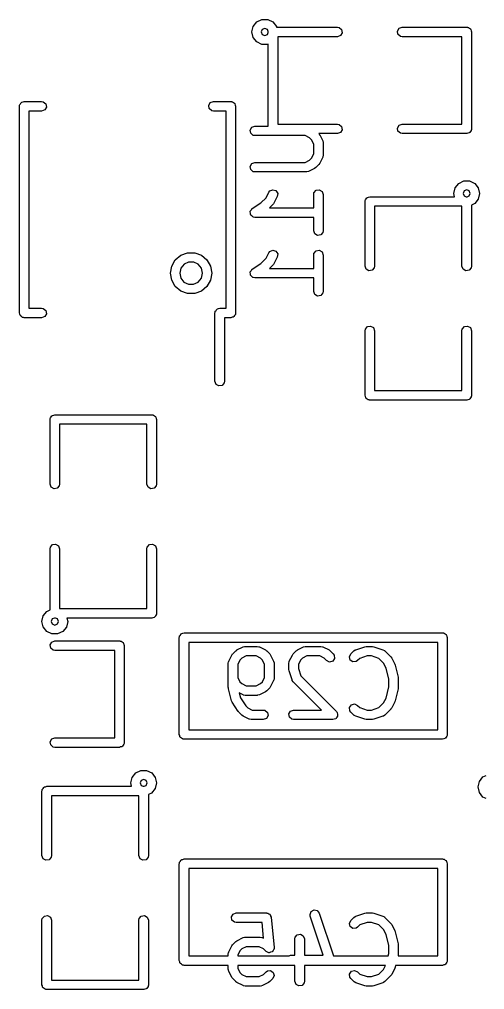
# Model space of a CAD drawing. Extents: x 0.07 to 3.42, y 0.45 to 1.55.
# Drawn here: x 2.783 to 3.071, y 0.457 to 1.058 of the extents above; entities that cross this region are included whole.
import ezdxf

# ---------------------------------------------------------------- set-up
doc = ezdxf.new("R2010")
doc.units = 0
doc.header["$MEASUREMENT"] = 0
doc.layers.add('BLACK', color=7, linetype='CONTINUOUS')

msp = doc.modelspace()

# ---------------------------------------------------------------- linework, layer by layer
at = {"layer": 'BLACK', "linetype": 'CONTINUOUS'}
for p, q in [((2.93005, 1.05622), (2.93324, 1.05776)), ((2.93324, 1.05776), (2.93678, 1.05775)), ((2.93678, 1.05775), (2.93996, 1.05622)), ((2.92705, 1.05001), (2.92784, 1.05346)), ((2.92784, 1.05346), (2.93005, 1.05622)), ((2.93343, 1.05157), (2.93278, 1.05)), ((2.935, 1.05222), (2.93343, 1.05157)), ((2.93657, 1.05157), (2.935, 1.05222)), ((2.9371, 1.05029), (2.93657, 1.05157)), ((2.93996, 1.05622), (2.94217, 1.05345)), ((2.94217, 1.05345), (2.94228, 1.05295)), ((2.94228, 1.05295), (2.98, 1.05295)), ((2.98, 1.05295), (2.98101, 1.05277)), ((2.98101, 1.05277), (2.98256, 1.05148)), ((2.98256, 1.05148), (2.98291, 1.04949)), ((3.01709, 1.05051), (3.0181, 1.05226)), ((3.0181, 1.05226), (3.02, 1.05295)), ((3.02, 1.05295), (3.06, 1.05295)), ((3.06, 1.05295), (3.06038, 1.05289)), ((3.06038, 1.05289), (3.06051, 1.05291)), ((3.06051, 1.05291), (3.06063, 1.05284)), ((3.06063, 1.05284), (3.06101, 1.05277)), ((3.06101, 1.05277), (3.0616, 1.05228)), ((3.0616, 1.05228), (3.06226, 1.0519)), ((3.06226, 1.0519), (3.06235, 1.05165)), ((3.06235, 1.05165), (3.06256, 1.05148)), ((3.06256, 1.05148), (3.06269, 1.05072)), ((2.92705, 1.05), (2.92705, 1.05001)), ((2.92783, 1.04656), (2.92705, 1.05)), ((2.93003, 1.04379), (2.92783, 1.04656)), ((2.93278, 1.05), (2.93343, 1.04843)), ((2.93343, 1.04843), (2.935, 1.04778)), ((2.935, 1.04778), (2.93657, 1.04843)), ((2.93657, 1.04843), (2.93705, 1.04959)), ((2.93705, 1.05), (2.9371, 1.05029)), ((2.93705, 1.04959), (2.93705, 1.05)), ((2.98, 1.04705), (2.94295, 1.04705)), ((2.94295, 1.04705), (2.94295, 0.992953)), ((2.9819, 1.04774), (2.98, 1.04705)), ((2.98291, 1.04949), (2.9819, 1.04774)), ((3.01744, 1.04852), (3.01709, 1.05051)), ((3.01899, 1.04723), (3.01744, 1.04852)), ((3.02, 1.04705), (3.01899, 1.04723)), ((3.05705, 1.04705), (3.02, 1.04705)), ((3.05705, 0.992953), (3.05705, 1.04705)), ((3.06269, 1.05072), (3.06295, 1.05)), ((3.06295, 1.05), (3.06295, 0.99)), ((2.93321, 1.04225), (2.93003, 1.04379)), ((2.93675, 1.04224), (2.93321, 1.04225)), ((2.93705, 1.04238), (2.93675, 1.04224)), ((2.93705, 0.991697), (2.93705, 1.04238)), ((2.78307, 1.00398), (2.78314, 1.00436)), ((2.78307, 0.876024), (2.78307, 1.00398)), ((2.78312, 1.00449), (2.78318, 1.0046)), ((2.78314, 1.00436), (2.78312, 1.00449)), ((2.78318, 1.0046), (2.78325, 1.00499)), ((2.78325, 1.00499), (2.78374, 1.00557)), ((2.78374, 1.00557), (2.78413, 1.00624)), ((2.78413, 1.00624), (2.78438, 1.00633)), ((2.78438, 1.00633), (2.78455, 1.00653)), ((2.78455, 1.00653), (2.7853, 1.00667)), ((2.7853, 1.00667), (2.78602, 1.00693)), ((2.78602, 1.00693), (2.79685, 1.00693)), ((2.79685, 1.00693), (2.79786, 1.00675)), ((2.79786, 1.00675), (2.79941, 1.00545)), ((2.79976, 1.00346), (2.79875, 1.00171)), ((2.79941, 1.00545), (2.79976, 1.00346)), ((2.90024, 1.00449), (2.90125, 1.00624)), ((2.90059, 1.0025), (2.90024, 1.00449)), ((2.90125, 1.00624), (2.90315, 1.00693)), ((2.90315, 1.00693), (2.91398, 1.00693)), ((2.91398, 1.00693), (2.91436, 1.00686)), ((2.91436, 1.00686), (2.91449, 1.00688)), ((2.91449, 1.00688), (2.9146, 1.00682)), ((2.9146, 1.00682), (2.91499, 1.00675)), ((2.91499, 1.00675), (2.91557, 1.00626)), ((2.91557, 1.00626), (2.91624, 1.00587)), ((2.91624, 1.00587), (2.91633, 1.00562)), ((2.91633, 1.00562), (2.91653, 1.00545)), ((2.91653, 1.00545), (2.91667, 1.0047)), ((2.91667, 1.0047), (2.91693, 1.00398)), ((2.91693, 1.00398), (2.91693, 0.876024)), ((2.79685, 1.00102), (2.78898, 1.00102)), ((2.78898, 1.00102), (2.78898, 0.878976)), ((2.79875, 1.00171), (2.79685, 1.00102)), ((2.90214, 1.0012), (2.90059, 1.0025)), ((2.90315, 1.00102), (2.90214, 1.0012)), ((2.91102, 1.00102), (2.90315, 1.00102)), ((2.91102, 0.878976), (2.91102, 1.00102)), ((2.92694, 0.991006), (2.92883, 0.991697)), ((2.92883, 0.991697), (2.93705, 0.991697)), ((2.94295, 0.992953), (2.98, 0.992953)), ((2.98, 0.992953), (2.98101, 0.992775)), ((2.98101, 0.992775), (2.98256, 0.991476)), ((2.98256, 0.991476), (2.98291, 0.989487)), ((3.01709, 0.990513), (3.0181, 0.992262)), ((3.0181, 0.992262), (3.02, 0.992953)), ((3.02, 0.992953), (3.05705, 0.992953)), ((2.92593, 0.989257), (2.92694, 0.991006)), ((2.92628, 0.987268), (2.92593, 0.989257)), ((2.92782, 0.985969), (2.92628, 0.987268)), ((2.92883, 0.985791), (2.92782, 0.985969)), ((2.96001, 0.985791), (2.92883, 0.985791)), ((2.96271, 0.984442), (2.96001, 0.985791)), ((2.98, 0.987047), (2.96844, 0.987047)), ((2.96844, 0.987047), (2.96892, 0.986359)), ((2.96892, 0.986359), (2.96897, 0.986315)), ((2.96897, 0.986315), (2.97084, 0.982565)), ((2.9819, 0.987738), (2.98, 0.987047)), ((2.98291, 0.989487), (2.9819, 0.987738)), ((3.01744, 0.988524), (3.01709, 0.990513)), ((3.01899, 0.987225), (3.01744, 0.988524)), ((3.02, 0.987047), (3.01899, 0.987225)), ((3.06, 0.987047), (3.02, 0.987047)), ((3.06072, 0.98731), (3.06, 0.987047)), ((3.06148, 0.987443), (3.06072, 0.98731)), ((3.06165, 0.987647), (3.06148, 0.987443)), ((3.0619, 0.987738), (3.06165, 0.987647)), ((3.06228, 0.988402), (3.0619, 0.987738)), ((3.06277, 0.98899), (3.06228, 0.988402)), ((3.06284, 0.989374), (3.06277, 0.98899)), ((3.06291, 0.989487), (3.06284, 0.989374)), ((3.06295, 0.99), (3.06289, 0.989616)), ((3.06289, 0.989616), (3.06291, 0.989487)), ((2.9639, 0.983245), (2.96271, 0.984442)), ((2.96525, 0.980548), (2.9639, 0.983245)), ((2.96525, 0.974443), (2.96525, 0.980548)), ((2.97084, 0.982565), (2.97114, 0.981582)), ((2.97114, 0.981582), (2.9711, 0.981411)), ((2.9711, 0.981411), (2.97116, 0.981245)), ((2.97116, 0.981245), (2.97116, 0.973746)), ((2.9639, 0.971745), (2.96525, 0.974443)), ((2.97116, 0.973746), (2.97098, 0.972736)), ((2.92593, 0.966759), (2.92694, 0.968509)), ((2.92694, 0.968509), (2.92883, 0.969199)), ((2.92883, 0.969199), (2.96001, 0.969199)), ((2.96001, 0.969199), (2.96271, 0.970548)), ((2.96271, 0.970548), (2.9639, 0.971745)), ((2.96842, 0.967908), (2.96654, 0.966034)), ((2.96844, 0.967967), (2.96842, 0.967908)), ((2.96897, 0.968676), (2.96844, 0.967967)), ((2.97084, 0.972425), (2.96897, 0.968676)), ((2.97087, 0.972601), (2.97084, 0.972425)), ((2.97098, 0.972736), (2.97087, 0.972601)), ((2.92628, 0.96477), (2.92593, 0.966759)), ((2.92782, 0.963472), (2.92628, 0.96477)), ((2.92883, 0.963294), (2.92782, 0.963472)), ((2.9607, 0.963294), (2.92883, 0.963294)), ((2.96087, 0.963354), (2.9607, 0.963294)), ((2.96104, 0.963313), (2.96087, 0.963354)), ((2.96203, 0.963606), (2.96104, 0.963313)), ((2.96577, 0.96548), (2.96203, 0.963606)), ((2.96582, 0.965527), (2.96577, 0.96548)), ((2.96654, 0.966034), (2.96582, 0.965527)), ((3.05284, 0.953461), (3.05505, 0.956224)), ((3.05505, 0.956224), (3.05824, 0.957755)), ((3.05824, 0.957755), (3.06178, 0.957752)), ((3.06178, 0.957752), (3.06496, 0.956215)), ((3.06496, 0.956215), (3.06717, 0.953449)), ((2.93578, 0.947373), (2.93744, 0.950694)), ((2.93744, 0.950694), (2.93805, 0.951518)), ((2.93805, 0.951518), (2.93991, 0.952321)), ((2.93991, 0.952321), (2.94184, 0.951745)), ((2.94184, 0.951745), (2.94295, 0.95006)), ((2.94295, 0.95006), (2.94272, 0.948053)), ((2.96525, 0.949374), (2.96543, 0.950384)), ((2.96525, 0.941078), (2.96525, 0.949374)), ((2.96543, 0.950384), (2.96673, 0.951931)), ((2.96673, 0.951931), (2.96872, 0.952282)), ((2.96872, 0.952282), (2.97047, 0.951272)), ((2.97047, 0.951272), (2.97116, 0.949374)), ((2.97116, 0.949374), (2.97116, 0.926877)), ((3.05205, 0.950014), (3.05284, 0.953461)), ((3.05205, 0.95), (3.05205, 0.950014)), ((3.05251, 0.947953), (3.05205, 0.95)), ((3.05843, 0.951567), (3.05778, 0.95)), ((3.05778, 0.95), (3.05843, 0.948433)), ((3.06, 0.952216), (3.05843, 0.951567)), ((3.06157, 0.951567), (3.06, 0.952216)), ((3.06222, 0.95), (3.06157, 0.951567)), ((3.06157, 0.948433), (3.06222, 0.95)), ((3.06795, 0.949972), (3.06715, 0.946526)), ((3.06717, 0.953449), (3.06795, 0.95)), ((3.06795, 0.95), (3.06795, 0.949972)), ((2.9272, 0.940582), (2.93258, 0.944169)), ((2.93258, 0.944169), (2.93578, 0.947373)), ((2.9403, 0.943536), (2.93784, 0.941078)), ((2.94032, 0.943595), (2.9403, 0.943536)), ((2.94085, 0.944304), (2.94032, 0.943595)), ((2.94272, 0.948053), (2.94085, 0.944304)), ((2.99705, 0.945), (2.99711, 0.945384)), ((2.99705, 0.905), (2.99705, 0.945)), ((2.99709, 0.945513), (2.99716, 0.945626)), ((2.99711, 0.945384), (2.99709, 0.945513)), ((2.99716, 0.945626), (2.99723, 0.94601)), ((2.99723, 0.94601), (2.99772, 0.946598)), ((2.99772, 0.946598), (2.9981, 0.947262)), ((2.9981, 0.947262), (2.99835, 0.947353)), ((2.99835, 0.947353), (2.99852, 0.947557)), ((2.99852, 0.947557), (2.99928, 0.94769)), ((2.99928, 0.94769), (3, 0.947953)), ((3, 0.947953), (3.05251, 0.947953)), ((3.05843, 0.948433), (3.05959, 0.947953)), ((3.05959, 0.947953), (3.06, 0.947953)), ((3.06, 0.947953), (3.06029, 0.947902)), ((3.06029, 0.947902), (3.06157, 0.948433)), ((3.06494, 0.943767), (3.06295, 0.942818)), ((3.06715, 0.946526), (3.06494, 0.943767)), ((2.92593, 0.938638), (2.92601, 0.938785)), ((2.92607, 0.937794), (2.92593, 0.938638)), ((2.926, 0.938954), (2.92651, 0.939645)), ((2.92601, 0.938785), (2.926, 0.938954)), ((2.92613, 0.936939), (2.92607, 0.937794)), ((2.92651, 0.939645), (2.92694, 0.940387)), ((2.92694, 0.940387), (2.9271, 0.940445)), ((2.9271, 0.940445), (2.9272, 0.940582)), ((2.93784, 0.941078), (2.96525, 0.941078)), ((3.05705, 0.942047), (3.00295, 0.942047)), ((3.00295, 0.942047), (3.00295, 0.905)), ((3.05705, 0.905), (3.05705, 0.942047)), ((3.06295, 0.942818), (3.06295, 0.905)), ((2.92625, 0.936816), (2.92613, 0.936939)), ((2.92628, 0.936649), (2.92625, 0.936816)), ((2.92693, 0.936098), (2.92628, 0.936649)), ((2.92753, 0.935478), (2.92693, 0.936098)), ((2.92769, 0.93546), (2.92753, 0.935478)), ((2.92782, 0.935351), (2.92769, 0.93546)), ((2.92883, 0.935172), (2.92782, 0.935351)), ((2.96525, 0.935172), (2.92883, 0.935172)), ((2.96525, 0.926877), (2.96525, 0.935172)), ((2.96594, 0.924979), (2.96525, 0.926877)), ((2.97098, 0.925867), (2.96968, 0.924319)), ((2.97116, 0.926877), (2.97098, 0.925867)), ((2.96769, 0.923969), (2.96594, 0.924979)), ((2.96968, 0.924319), (2.96769, 0.923969)), ((2.88297, 0.911711), (2.88715, 0.913231)), ((2.88715, 0.913231), (2.89159, 0.913231)), ((2.89159, 0.913231), (2.89577, 0.911711)), ((2.93578, 0.909878), (2.93744, 0.913199)), ((2.93744, 0.913199), (2.93805, 0.914023)), ((2.93805, 0.914023), (2.93991, 0.914826)), ((2.93991, 0.914826), (2.94184, 0.91425)), ((2.94184, 0.91425), (2.94295, 0.912565)), ((2.96543, 0.912888), (2.96673, 0.914436)), ((2.96673, 0.914436), (2.96872, 0.914786)), ((2.96872, 0.914786), (2.97047, 0.913776)), ((2.97047, 0.913776), (2.97116, 0.911879)), ((2.87735, 0.905006), (2.87957, 0.908855)), ((2.87957, 0.908855), (2.88297, 0.911711)), ((2.8878, 0.907521), (2.88497, 0.906161)), ((2.89095, 0.907519), (2.8878, 0.907521)), ((2.89378, 0.906153), (2.89095, 0.907519)), ((2.89577, 0.911711), (2.89917, 0.908855)), ((2.89917, 0.908855), (2.90139, 0.905006)), ((2.93258, 0.906674), (2.93578, 0.909878)), ((2.94272, 0.910558), (2.94085, 0.906808)), ((2.94295, 0.912565), (2.94272, 0.910558)), ((2.96525, 0.911879), (2.96543, 0.912888)), ((2.96525, 0.903583), (2.96525, 0.911879)), ((2.97116, 0.911879), (2.97116, 0.889381)), ((2.87658, 0.900642), (2.87735, 0.905006)), ((2.88301, 0.903706), (2.8823, 0.900642)), ((2.88497, 0.906161), (2.88301, 0.903706)), ((2.89574, 0.903695), (2.89378, 0.906153)), ((2.89644, 0.90063), (2.89574, 0.903695)), ((2.90139, 0.905006), (2.90217, 0.90063)), ((2.92593, 0.901143), (2.92601, 0.90129)), ((2.92607, 0.900299), (2.92593, 0.901143)), ((2.926, 0.901459), (2.92651, 0.902149)), ((2.92601, 0.90129), (2.926, 0.901459)), ((2.92651, 0.902149), (2.92694, 0.902892)), ((2.92694, 0.902892), (2.9271, 0.90295)), ((2.9271, 0.90295), (2.9272, 0.903087)), ((2.9272, 0.903087), (2.93258, 0.906674)), ((2.9403, 0.906041), (2.93784, 0.903583)), ((2.93784, 0.903583), (2.96525, 0.903583)), ((2.94032, 0.906099), (2.9403, 0.906041)), ((2.94085, 0.906808), (2.94032, 0.906099)), ((2.99774, 0.903102), (2.99705, 0.905)), ((2.99949, 0.902092), (2.99774, 0.903102)), ((3.00148, 0.902443), (2.99949, 0.902092)), ((3.00277, 0.90399), (3.00148, 0.902443)), ((3.00295, 0.905), (3.00277, 0.90399)), ((3.05774, 0.903102), (3.05705, 0.905)), ((3.05949, 0.902092), (3.05774, 0.903102)), ((3.06148, 0.902443), (3.05949, 0.902092)), ((3.06277, 0.90399), (3.06148, 0.902443)), ((3.06295, 0.905), (3.06277, 0.90399)), ((2.87657, 0.90063), (2.87658, 0.900642)), ((2.87735, 0.896254), (2.87657, 0.90063)), ((2.87957, 0.892405), (2.87735, 0.896254)), ((2.8823, 0.900642), (2.883, 0.897576)), ((2.883, 0.897576), (2.88495, 0.895115)), ((2.88495, 0.895115), (2.88778, 0.893744)), ((2.89092, 0.893736), (2.89376, 0.895092)), ((2.89376, 0.895092), (2.89573, 0.897543)), ((2.89573, 0.897543), (2.89644, 0.900605)), ((2.89644, 0.900605), (2.89644, 0.90063)), ((2.90139, 0.896254), (2.89917, 0.892405)), ((2.90217, 0.90063), (2.90139, 0.896254)), ((2.92613, 0.899444), (2.92607, 0.900299)), ((2.92625, 0.899321), (2.92613, 0.899444)), ((2.92628, 0.899154), (2.92625, 0.899321)), ((2.92693, 0.898603), (2.92628, 0.899154)), ((2.92753, 0.897983), (2.92693, 0.898603)), ((2.92769, 0.897964), (2.92753, 0.897983)), ((2.92782, 0.897855), (2.92769, 0.897964)), ((2.92883, 0.897677), (2.92782, 0.897855)), ((2.96525, 0.897677), (2.92883, 0.897677)), ((2.96525, 0.889381), (2.96525, 0.897677)), ((2.88297, 0.889549), (2.87957, 0.892405)), ((2.88715, 0.888029), (2.88297, 0.889549)), ((2.88778, 0.893744), (2.89092, 0.893736)), ((2.89577, 0.889549), (2.89159, 0.888029)), ((2.89917, 0.892405), (2.89577, 0.889549)), ((2.96594, 0.887483), (2.96525, 0.889381)), ((2.97116, 0.889381), (2.97098, 0.888371)), ((2.89159, 0.888029), (2.88715, 0.888029)), ((2.96769, 0.886473), (2.96594, 0.887483)), ((2.96968, 0.886824), (2.96769, 0.886473)), ((2.97098, 0.888371), (2.96968, 0.886824)), ((2.78898, 0.878976), (2.79685, 0.878976)), ((2.79685, 0.878976), (2.79786, 0.878798)), ((2.79786, 0.878798), (2.79941, 0.8775)), ((2.79941, 0.8775), (2.79976, 0.875511)), ((2.90431, 0.877034), (2.90481, 0.877621)), ((2.90481, 0.877621), (2.90519, 0.878286)), ((2.90519, 0.878286), (2.90544, 0.878377)), ((2.90544, 0.878377), (2.90561, 0.878581)), ((2.90561, 0.878581), (2.90637, 0.878714)), ((2.90637, 0.878714), (2.90709, 0.878976)), ((2.90709, 0.878976), (2.91102, 0.878976)), ((2.78333, 0.875303), (2.78307, 0.876024)), ((2.78347, 0.874547), (2.78333, 0.875303)), ((2.78367, 0.874376), (2.78347, 0.874547)), ((2.78376, 0.874126), (2.78367, 0.874376)), ((2.78443, 0.873742), (2.78376, 0.874126)), ((2.78501, 0.873249), (2.78443, 0.873742)), ((2.7854, 0.873181), (2.78501, 0.873249)), ((2.78551, 0.873116), (2.7854, 0.873181)), ((2.78564, 0.873139), (2.78551, 0.873116)), ((2.78602, 0.873071), (2.78564, 0.873139)), ((2.79685, 0.873071), (2.78602, 0.873071)), ((2.79875, 0.873762), (2.79685, 0.873071)), ((2.79976, 0.875511), (2.79875, 0.873762)), ((2.90413, 0.876024), (2.9042, 0.876407)), ((2.90413, 0.833701), (2.90413, 0.876024)), ((2.90418, 0.876536), (2.90424, 0.87665)), ((2.9042, 0.876407), (2.90418, 0.876536)), ((2.90424, 0.87665), (2.90431, 0.877034)), ((2.91398, 0.873071), (2.91004, 0.873071)), ((2.91004, 0.873071), (2.91004, 0.833701)), ((2.9147, 0.873333), (2.91398, 0.873071)), ((2.91545, 0.873466), (2.9147, 0.873333)), ((2.91562, 0.873671), (2.91545, 0.873466)), ((2.91587, 0.873762), (2.91562, 0.873671)), ((2.91626, 0.874426), (2.91587, 0.873762)), ((2.91675, 0.875014), (2.91626, 0.874426)), ((2.91682, 0.875397), (2.91675, 0.875014)), ((2.91688, 0.875511), (2.91682, 0.875397)), ((2.91693, 0.876024), (2.91686, 0.87564)), ((2.91686, 0.87564), (2.91688, 0.875511)), ((2.99705, 0.865), (2.99723, 0.86601)), ((2.99723, 0.86601), (2.99852, 0.867557)), ((2.99852, 0.867557), (3.00051, 0.867908)), ((3.00051, 0.867908), (3.00226, 0.866898)), ((3.00226, 0.866898), (3.00295, 0.865)), ((3.05705, 0.865), (3.05723, 0.86601)), ((3.05723, 0.86601), (3.05852, 0.867557)), ((3.05852, 0.867557), (3.06051, 0.867908)), ((3.06051, 0.867908), (3.06226, 0.866898)), ((3.06226, 0.866898), (3.06295, 0.865)), ((2.99705, 0.825), (2.99705, 0.865)), ((3.00295, 0.865), (3.00295, 0.827953)), ((3.05705, 0.827953), (3.05705, 0.865)), ((3.06295, 0.865), (3.06295, 0.825)), ((2.90482, 0.831803), (2.90413, 0.833701)), ((2.90657, 0.830793), (2.90482, 0.831803)), ((2.90856, 0.831144), (2.90657, 0.830793)), ((2.90986, 0.832691), (2.90856, 0.831144)), ((2.91004, 0.833701), (2.90986, 0.832691)), ((2.99731, 0.824279), (2.99705, 0.825)), ((2.99744, 0.823524), (2.99731, 0.824279)), ((2.99765, 0.823352), (2.99744, 0.823524)), ((2.99774, 0.823102), (2.99765, 0.823352)), ((2.9984, 0.822718), (2.99774, 0.823102)), ((3.00295, 0.827953), (3.05705, 0.827953)), ((3.06228, 0.823402), (3.0619, 0.822738)), ((3.06277, 0.82399), (3.06228, 0.823402)), ((3.06284, 0.824374), (3.06277, 0.82399)), ((3.06291, 0.824487), (3.06284, 0.824374)), ((3.06295, 0.825), (3.06289, 0.824616)), ((3.06289, 0.824616), (3.06291, 0.824487)), ((2.99899, 0.822225), (2.9984, 0.822718)), ((2.99937, 0.822158), (2.99899, 0.822225)), ((2.99949, 0.822092), (2.99937, 0.822158)), ((2.99962, 0.822115), (2.99949, 0.822092)), ((3, 0.822047), (2.99962, 0.822115)), ((3.06, 0.822047), (3, 0.822047)), ((3.06072, 0.82231), (3.06, 0.822047)), ((3.06148, 0.822443), (3.06072, 0.82231)), ((3.06165, 0.822647), (3.06148, 0.822443)), ((3.0619, 0.822738), (3.06165, 0.822647)), ((2.80216, 0.810626), (2.80223, 0.81101)), ((2.80223, 0.81101), (2.80272, 0.811598)), ((2.80272, 0.811598), (2.8031, 0.812262)), ((2.8031, 0.812262), (2.80335, 0.812353)), ((2.80335, 0.812353), (2.80352, 0.812557)), ((2.80352, 0.812557), (2.80428, 0.81269)), ((2.80428, 0.81269), (2.805, 0.812953)), ((2.805, 0.812953), (2.865, 0.812953)), ((2.865, 0.812953), (2.86538, 0.812885)), ((2.86538, 0.812885), (2.86551, 0.812908)), ((2.86551, 0.812908), (2.86563, 0.812842)), ((2.86563, 0.812842), (2.86601, 0.812775)), ((2.86601, 0.812775), (2.8666, 0.812282)), ((2.8666, 0.812282), (2.86726, 0.811898)), ((2.86726, 0.811898), (2.86735, 0.811648)), ((2.86735, 0.811648), (2.86756, 0.811476)), ((2.86756, 0.811476), (2.86769, 0.810721)), ((2.80205, 0.81), (2.80211, 0.810384)), ((2.80205, 0.77), (2.80205, 0.81)), ((2.80209, 0.810513), (2.80216, 0.810626)), ((2.80211, 0.810384), (2.80209, 0.810513)), ((2.86205, 0.807047), (2.80795, 0.807047)), ((2.80795, 0.807047), (2.80795, 0.77)), ((2.86205, 0.77), (2.86205, 0.807047)), ((2.86769, 0.810721), (2.86795, 0.81)), ((2.86795, 0.81), (2.86795, 0.77)), ((2.80274, 0.768102), (2.80205, 0.77)), ((2.80777, 0.76899), (2.80648, 0.767443)), ((2.80795, 0.77), (2.80777, 0.76899)), ((2.86274, 0.768102), (2.86205, 0.77)), ((2.86777, 0.76899), (2.86648, 0.767443)), ((2.86795, 0.77), (2.86777, 0.76899)), ((2.80449, 0.767092), (2.80274, 0.768102)), ((2.80648, 0.767443), (2.80449, 0.767092)), ((2.86449, 0.767092), (2.86274, 0.768102)), ((2.86648, 0.767443), (2.86449, 0.767092)), ((2.80352, 0.732557), (2.80551, 0.732908)), ((2.80551, 0.732908), (2.80726, 0.731898)), ((2.86352, 0.732557), (2.86551, 0.732908)), ((2.86551, 0.732908), (2.86726, 0.731898)), ((2.80205, 0.73), (2.80223, 0.73101)), ((2.80205, 0.692183), (2.80205, 0.73)), ((2.80223, 0.73101), (2.80352, 0.732557)), ((2.80726, 0.731898), (2.80795, 0.73)), ((2.80795, 0.73), (2.80795, 0.692953)), ((2.86205, 0.73), (2.86223, 0.73101)), ((2.86205, 0.692953), (2.86205, 0.73)), ((2.86223, 0.73101), (2.86352, 0.732557)), ((2.86726, 0.731898), (2.86795, 0.73)), ((2.86795, 0.73), (2.86795, 0.69)), ((2.79784, 0.688461), (2.80005, 0.691224)), ((2.80005, 0.691224), (2.80205, 0.692183)), ((2.80795, 0.692953), (2.86205, 0.692953)), ((2.79705, 0.685014), (2.79784, 0.688461)), ((2.79705, 0.685), (2.79705, 0.685014)), ((2.79783, 0.681564), (2.79705, 0.685)), ((2.80343, 0.686567), (2.80278, 0.685)), ((2.80278, 0.685), (2.80343, 0.683433)), ((2.80471, 0.687098), (2.80343, 0.686567)), ((2.805, 0.687047), (2.80471, 0.687098)), ((2.80541, 0.687047), (2.805, 0.687047)), ((2.80657, 0.686567), (2.80541, 0.687047)), ((2.80722, 0.685), (2.80657, 0.686567)), ((2.80657, 0.683433), (2.80722, 0.685)), ((2.81295, 0.684972), (2.81215, 0.681526)), ((2.865, 0.687047), (2.81249, 0.687047)), ((2.81249, 0.687047), (2.81295, 0.685)), ((2.81295, 0.685), (2.81295, 0.684972)), ((2.86572, 0.68731), (2.865, 0.687047)), ((2.86648, 0.687443), (2.86572, 0.68731)), ((2.86665, 0.687647), (2.86648, 0.687443)), ((2.8669, 0.687738), (2.86665, 0.687647)), ((2.86728, 0.688402), (2.8669, 0.687738)), ((2.86777, 0.68899), (2.86728, 0.688402)), ((2.86784, 0.689374), (2.86777, 0.68899)), ((2.86791, 0.689487), (2.86784, 0.689374)), ((2.86795, 0.69), (2.86789, 0.689616)), ((2.86789, 0.689616), (2.86791, 0.689487)), ((2.80003, 0.678793), (2.79783, 0.681564)), ((2.80343, 0.683433), (2.805, 0.682784)), ((2.805, 0.682784), (2.80657, 0.683433)), ((2.81215, 0.681526), (2.80994, 0.678767)), ((2.80321, 0.677251), (2.80003, 0.678793)), ((2.8031, 0.672262), (2.805, 0.672953)), ((2.80675, 0.677242), (2.80321, 0.677251)), ((2.805, 0.672953), (2.845, 0.672953)), ((2.80994, 0.678767), (2.80675, 0.677242)), ((2.845, 0.672953), (2.84538, 0.672885)), ((2.84538, 0.672885), (2.84551, 0.672908)), ((2.84551, 0.672908), (2.84563, 0.672842)), ((2.84563, 0.672842), (2.84601, 0.672775)), ((2.88205, 0.675), (2.88211, 0.675384)), ((2.88205, 0.615), (2.88205, 0.675)), ((2.88209, 0.675513), (2.88216, 0.675626)), ((2.88211, 0.675384), (2.88209, 0.675513)), ((2.88216, 0.675626), (2.88223, 0.67601)), ((2.88223, 0.67601), (2.88272, 0.676598)), ((2.88272, 0.676598), (2.8831, 0.677262)), ((2.8831, 0.677262), (2.88335, 0.677353)), ((2.88335, 0.677353), (2.88352, 0.677557)), ((2.88352, 0.677557), (2.88428, 0.67769)), ((2.88428, 0.67769), (2.885, 0.677953)), ((2.885, 0.677953), (3.045, 0.677953)), ((3.045, 0.677953), (3.04538, 0.677885)), ((3.04538, 0.677885), (3.04551, 0.677908)), ((3.04551, 0.677908), (3.04563, 0.677842)), ((3.04563, 0.677842), (3.04601, 0.677775)), ((3.04601, 0.677775), (3.0466, 0.677282)), ((3.0466, 0.677282), (3.04726, 0.676898)), ((3.04726, 0.676898), (3.04735, 0.676648)), ((3.04735, 0.676648), (3.04756, 0.676476)), ((3.04756, 0.676476), (3.04769, 0.675721)), ((3.04769, 0.675721), (3.04795, 0.675)), ((3.04795, 0.675), (3.04795, 0.615)), ((2.80209, 0.670513), (2.8031, 0.672262)), ((2.80244, 0.668524), (2.80209, 0.670513)), ((2.80399, 0.667225), (2.80244, 0.668524)), ((2.805, 0.667047), (2.80399, 0.667225)), ((2.84205, 0.667047), (2.805, 0.667047)), ((2.84205, 0.612953), (2.84205, 0.667047)), ((2.84601, 0.672775), (2.8466, 0.672282)), ((2.8466, 0.672282), (2.84726, 0.671898)), ((2.84726, 0.671898), (2.84735, 0.671648)), ((2.84735, 0.671648), (2.84756, 0.671476)), ((2.84756, 0.671476), (2.84769, 0.670721)), ((2.84769, 0.670721), (2.84795, 0.67)), ((2.84795, 0.67), (2.84795, 0.61)), ((2.88795, 0.672047), (2.88795, 0.617953)), ((3.04205, 0.672047), (2.88795, 0.672047)), ((2.91698, 0.666773), (2.9177, 0.667279)), ((2.9177, 0.667279), (2.91775, 0.667326)), ((2.91775, 0.667326), (2.9215, 0.669201)), ((2.9215, 0.669201), (2.92248, 0.669493)), ((2.92248, 0.669493), (2.92265, 0.669452)), ((2.92265, 0.669452), (2.92282, 0.669513)), ((2.92282, 0.669513), (2.93032, 0.669513)), ((2.93032, 0.669513), (2.93133, 0.669334)), ((2.93133, 0.669334), (2.93146, 0.669221)), ((2.93146, 0.669221), (2.93164, 0.669201)), ((2.93164, 0.669201), (2.93539, 0.667326)), ((2.93539, 0.667326), (2.9361, 0.6668)), ((2.9361, 0.6668), (2.93615, 0.666773)), ((2.95448, 0.666773), (2.9552, 0.667279)), ((2.9552, 0.667279), (2.95524, 0.667326)), ((2.95524, 0.667326), (2.95899, 0.669201)), ((2.95899, 0.669201), (2.95998, 0.669493)), ((2.95998, 0.669493), (2.96015, 0.669452)), ((2.96015, 0.669452), (2.96031, 0.669513)), ((2.96031, 0.669513), (2.96969, 0.669513)), ((2.96969, 0.669513), (2.9707, 0.669334)), ((2.9707, 0.669334), (2.97083, 0.669221)), ((2.97083, 0.669221), (2.97101, 0.669201)), ((2.97101, 0.669201), (2.97476, 0.667326)), ((2.97476, 0.667326), (2.97547, 0.6668)), ((2.97547, 0.6668), (2.97552, 0.666773)), ((2.9901, 0.666773), (2.99094, 0.667361)), ((2.99094, 0.667361), (2.99111, 0.667377)), ((2.99111, 0.667377), (2.99125, 0.667486)), ((2.99125, 0.667486), (2.99687, 0.669361)), ((2.99687, 0.669361), (2.99775, 0.669491)), ((2.99775, 0.669491), (2.99781, 0.669513)), ((2.99781, 0.669513), (3.00156, 0.669513)), ((3.00156, 0.669513), (3.00243, 0.669359)), ((3.00243, 0.669359), (3.00249, 0.669361)), ((3.00249, 0.669361), (3.00812, 0.667486)), ((3.00812, 0.667486), (3.00902, 0.666998)), ((3.00902, 0.666998), (3.00911, 0.666848)), ((3.00911, 0.666848), (3.00927, 0.666773)), ((3.04205, 0.617953), (3.04205, 0.672047)), ((2.91268, 0.660381), (2.91455, 0.664131)), ((2.91455, 0.664131), (2.91508, 0.66484)), ((2.91508, 0.66484), (2.91511, 0.664898)), ((2.91511, 0.664898), (2.91698, 0.666773)), ((2.91962, 0.661061), (2.91827, 0.658364)), ((2.92082, 0.662258), (2.91962, 0.661061)), ((2.92351, 0.663607), (2.92082, 0.662258)), ((2.92962, 0.663607), (2.92351, 0.663607)), ((2.93232, 0.662258), (2.92962, 0.663607)), ((2.93351, 0.661061), (2.93232, 0.662258)), ((2.93486, 0.658364), (2.93351, 0.661061)), ((2.93615, 0.666773), (2.93803, 0.664898)), ((2.93803, 0.664898), (2.93854, 0.664175)), ((2.93854, 0.664175), (2.93858, 0.664131)), ((2.93858, 0.664131), (2.94046, 0.660381)), ((2.95017, 0.660381), (2.95205, 0.664131)), ((2.95205, 0.664131), (2.95257, 0.66484)), ((2.95257, 0.66484), (2.9526, 0.664898)), ((2.9526, 0.664898), (2.95448, 0.666773)), ((2.95712, 0.661061), (2.95577, 0.658364)), ((2.95831, 0.662258), (2.95712, 0.661061)), ((2.96101, 0.663607), (2.95831, 0.662258)), ((2.96899, 0.663607), (2.96101, 0.663607)), ((2.97169, 0.662258), (2.96899, 0.663607)), ((2.97322, 0.660722), (2.97169, 0.662258)), ((2.97552, 0.666773), (2.9774, 0.664898)), ((2.97816, 0.662046), (2.977, 0.660391)), ((2.9774, 0.664898), (2.97799, 0.664058)), ((2.97799, 0.664058), (2.97816, 0.662046)), ((2.98737, 0.663068), (2.98822, 0.664898)), ((2.98789, 0.661117), (2.98737, 0.663068)), ((2.98955, 0.659958), (2.98789, 0.661117)), ((2.98822, 0.664898), (2.9901, 0.666773)), ((2.99378, 0.662104), (2.9924, 0.660722)), ((2.99829, 0.663607), (2.99378, 0.662104)), ((3.00108, 0.663607), (2.99829, 0.663607)), ((3.00559, 0.662104), (3.00108, 0.663607)), ((3.0085, 0.659186), (3.00559, 0.662104)), ((3.00927, 0.666773), (3.01302, 0.663023)), ((3.01302, 0.663023), (3.01353, 0.6623)), ((3.01353, 0.6623), (3.01357, 0.662256)), ((3.01357, 0.662256), (3.01545, 0.658506)), ((2.91237, 0.659061), (2.91254, 0.660071)), ((2.91237, 0.644063), (2.91237, 0.659061)), ((2.91254, 0.660071), (2.91266, 0.660206)), ((2.91266, 0.660206), (2.91268, 0.660381)), ((2.91827, 0.658364), (2.91827, 0.650384)), ((2.93486, 0.650384), (2.93486, 0.658364)), ((2.94046, 0.660381), (2.94075, 0.659398)), ((2.94075, 0.659398), (2.94071, 0.659227)), ((2.94071, 0.659227), (2.94077, 0.659061)), ((2.94077, 0.659061), (2.94077, 0.649687)), ((2.94986, 0.659061), (2.95004, 0.660071)), ((2.94986, 0.655311), (2.94986, 0.659061)), ((2.94988, 0.655251), (2.94986, 0.655311)), ((2.95001, 0.654377), (2.94988, 0.655251)), ((2.95004, 0.660071), (2.95015, 0.660206)), ((2.95015, 0.660206), (2.95017, 0.660381)), ((2.95577, 0.658364), (2.95577, 0.65579)), ((2.95577, 0.65579), (2.95727, 0.651282)), ((2.97505, 0.659869), (2.97322, 0.660722)), ((2.977, 0.660391), (2.97505, 0.659869)), ((2.99156, 0.660134), (2.98955, 0.659958)), ((2.9924, 0.660722), (2.99156, 0.660134)), ((3.01002, 0.656155), (3.0085, 0.659186)), ((3.01173, 0.649323), (3.01002, 0.656155)), ((3.01545, 0.658506), (3.01559, 0.658018)), ((3.01559, 0.658018), (3.01567, 0.657902)), ((3.01567, 0.657902), (3.01755, 0.650403)), ((2.91827, 0.650384), (2.91962, 0.647686)), ((2.93351, 0.647686), (2.93486, 0.650384)), ((2.94077, 0.649687), (2.94059, 0.648677)), ((2.95189, 0.648753), (2.95001, 0.654377)), ((2.95727, 0.651282), (2.97927, 0.629278)), ((3.01173, 0.644426), (3.01173, 0.649323)), ((3.01755, 0.650403), (3.01759, 0.649815)), ((3.01759, 0.649815), (3.01763, 0.649687)), ((3.01763, 0.649687), (3.01763, 0.644063)), ((2.91241, 0.643934), (2.91237, 0.644063)), ((2.91245, 0.643346), (2.91241, 0.643934)), ((2.91433, 0.635847), (2.91245, 0.643346)), ((2.91962, 0.647686), (2.92082, 0.646489)), ((2.92082, 0.646489), (2.92351, 0.645141)), ((2.92351, 0.645141), (2.92962, 0.645141)), ((2.92962, 0.645141), (2.93232, 0.646489)), ((2.93232, 0.646489), (2.93351, 0.647686)), ((2.93803, 0.643849), (2.93615, 0.641975)), ((2.93806, 0.643908), (2.93803, 0.643849)), ((2.93858, 0.644617), (2.93806, 0.643908)), ((2.94046, 0.648366), (2.93858, 0.644617)), ((2.94048, 0.648542), (2.94046, 0.648366)), ((2.94059, 0.648677), (2.94048, 0.648542)), ((2.952, 0.648615), (2.95189, 0.648753)), ((2.95201, 0.648439), (2.952, 0.648615)), ((2.9526, 0.647599), (2.95201, 0.648439)), ((2.97006, 0.630142), (2.9526, 0.647599)), ((3.01002, 0.637594), (3.01173, 0.644426)), ((3.01755, 0.643346), (3.01567, 0.635847)), ((3.01763, 0.644063), (3.01753, 0.643482)), ((3.01753, 0.643482), (3.01755, 0.643346)), ((2.9215, 0.639547), (2.9192, 0.640693)), ((2.9192, 0.640693), (2.91993, 0.637776)), ((2.91993, 0.637776), (2.92324, 0.63282)), ((2.92167, 0.639527), (2.9215, 0.639547)), ((2.92181, 0.639413), (2.92167, 0.639527)), ((2.92282, 0.639235), (2.92181, 0.639413)), ((2.93032, 0.639235), (2.92282, 0.639235)), ((2.93048, 0.639295), (2.93032, 0.639235)), ((2.93065, 0.639254), (2.93048, 0.639295)), ((2.93164, 0.639547), (2.93065, 0.639254)), ((2.93539, 0.641422), (2.93164, 0.639547)), ((2.93543, 0.641468), (2.93539, 0.641422)), ((2.93615, 0.641975), (2.93543, 0.641468)), ((3.0085, 0.634563), (3.01002, 0.637594)), ((2.91434, 0.635833), (2.91433, 0.635847)), ((2.91474, 0.634926), (2.91434, 0.635833)), ((2.91849, 0.629301), (2.91474, 0.634926)), ((2.92324, 0.63282), (2.92457, 0.631491)), ((2.92457, 0.631491), (2.92726, 0.630142)), ((2.98746, 0.631703), (2.98862, 0.633358)), ((2.98763, 0.629691), (2.98746, 0.631703)), ((2.98862, 0.633358), (2.99057, 0.633881)), ((2.99057, 0.633881), (2.9924, 0.633027)), ((2.9924, 0.633027), (2.99378, 0.631645)), ((2.99378, 0.631645), (2.99829, 0.630142)), ((3.00108, 0.630142), (3.00559, 0.631645)), ((3.00559, 0.631645), (3.0085, 0.634563)), ((3.01305, 0.630784), (3.01302, 0.630726)), ((3.01357, 0.631494), (3.01305, 0.630784)), ((3.01545, 0.635243), (3.01357, 0.631494)), ((3.01546, 0.635382), (3.01545, 0.635243)), ((3.01567, 0.635847), (3.01546, 0.635382)), ((2.9186, 0.62922), (2.91849, 0.629301)), ((2.91886, 0.628851), (2.9186, 0.62922)), ((2.92073, 0.626977), (2.91886, 0.628851)), ((2.92079, 0.626949), (2.92073, 0.626977)), ((2.9215, 0.626423), (2.92079, 0.626949)), ((2.92525, 0.624549), (2.9215, 0.626423)), ((2.92726, 0.630142), (2.93407, 0.630142)), ((2.93407, 0.630142), (2.93508, 0.629964)), ((2.93596, 0.624928), (2.93407, 0.624237)), ((2.93508, 0.629964), (2.93662, 0.628666)), ((2.93697, 0.626677), (2.93596, 0.624928)), ((2.93662, 0.628666), (2.93697, 0.626677)), ((2.94991, 0.627702), (2.95092, 0.629452)), ((2.95026, 0.625713), (2.94991, 0.627702)), ((2.9518, 0.624415), (2.95026, 0.625713)), ((2.95092, 0.629452), (2.95281, 0.630142)), ((2.95281, 0.630142), (2.97006, 0.630142)), ((2.97888, 0.624771), (2.97802, 0.624541)), ((2.97896, 0.624882), (2.97888, 0.624771)), ((2.97908, 0.624928), (2.97896, 0.624882)), ((2.97953, 0.625698), (2.97908, 0.624928)), ((2.97927, 0.629278), (2.97964, 0.62875)), ((2.98004, 0.626426), (2.97953, 0.625698)), ((2.97964, 0.62875), (2.97974, 0.628666)), ((2.97974, 0.628666), (2.97976, 0.628588)), ((2.97976, 0.628588), (2.97986, 0.628438)), ((2.97986, 0.628438), (2.97994, 0.627552)), ((2.97994, 0.627552), (2.98009, 0.626677)), ((2.98009, 0.626677), (2.98003, 0.62656)), ((2.98003, 0.62656), (2.98004, 0.626426)), ((2.98822, 0.628851), (2.98763, 0.629691)), ((2.9901, 0.626977), (2.98822, 0.628851)), ((2.99026, 0.626902), (2.9901, 0.626977)), ((2.99035, 0.626752), (2.99026, 0.626902)), ((2.99125, 0.626263), (2.99035, 0.626752)), ((2.99687, 0.624389), (2.99125, 0.626263)), ((2.99829, 0.630142), (3.00108, 0.630142)), ((3.00812, 0.626263), (3.00249, 0.624389)), ((3.00825, 0.626373), (3.00812, 0.626263)), ((3.00843, 0.626388), (3.00825, 0.626373)), ((3.00927, 0.626977), (3.00843, 0.626388)), ((3.01302, 0.630726), (3.00927, 0.626977)), ((2.92542, 0.624529), (2.92525, 0.624549)), ((2.92556, 0.624415), (2.92542, 0.624529)), ((2.92657, 0.624237), (2.92556, 0.624415)), ((2.93407, 0.624237), (2.92657, 0.624237)), ((2.95281, 0.624237), (2.9518, 0.624415)), ((2.97719, 0.624237), (2.95281, 0.624237)), ((2.97802, 0.624541), (2.97719, 0.624237)), ((2.99694, 0.62439), (2.99687, 0.624389)), ((2.99781, 0.624237), (2.99694, 0.62439)), ((3.00156, 0.624237), (2.99781, 0.624237)), ((3.00162, 0.624259), (3.00156, 0.624237)), ((3.00249, 0.624389), (3.00162, 0.624259)), ((2.8031, 0.612262), (2.805, 0.612953)), ((2.805, 0.612953), (2.84205, 0.612953)), ((2.88231, 0.614279), (2.88205, 0.615)), ((2.88244, 0.613524), (2.88231, 0.614279)), ((2.88265, 0.613352), (2.88244, 0.613524)), ((2.88274, 0.613102), (2.88265, 0.613352)), ((2.8834, 0.612718), (2.88274, 0.613102)), ((2.88795, 0.617953), (3.04205, 0.617953)), ((3.0469, 0.612738), (3.04665, 0.612647)), ((3.04728, 0.613402), (3.0469, 0.612738)), ((3.04777, 0.61399), (3.04728, 0.613402)), ((3.04784, 0.614374), (3.04777, 0.61399)), ((3.04791, 0.614487), (3.04784, 0.614374)), ((3.04795, 0.615), (3.04789, 0.614616)), ((3.04789, 0.614616), (3.04791, 0.614487)), ((2.80209, 0.610513), (2.8031, 0.612262)), ((2.80244, 0.608524), (2.80209, 0.610513)), ((2.80399, 0.607225), (2.80244, 0.608524)), ((2.805, 0.607047), (2.80399, 0.607225)), ((2.845, 0.607047), (2.805, 0.607047)), ((2.84572, 0.60731), (2.845, 0.607047)), ((2.84648, 0.607443), (2.84572, 0.60731)), ((2.84665, 0.607647), (2.84648, 0.607443)), ((2.8469, 0.607738), (2.84665, 0.607647)), ((2.84728, 0.608402), (2.8469, 0.607738)), ((2.84777, 0.60899), (2.84728, 0.608402)), ((2.84784, 0.609374), (2.84777, 0.60899)), ((2.84791, 0.609487), (2.84784, 0.609374)), ((2.84795, 0.61), (2.84789, 0.609616)), ((2.84789, 0.609616), (2.84791, 0.609487)), ((2.88399, 0.612225), (2.8834, 0.612718)), ((2.88437, 0.612158), (2.88399, 0.612225)), ((2.88449, 0.612092), (2.88437, 0.612158)), ((2.88462, 0.612115), (2.88449, 0.612092)), ((2.885, 0.612047), (2.88462, 0.612115)), ((3.045, 0.612047), (2.885, 0.612047)), ((3.04572, 0.61231), (3.045, 0.612047)), ((3.04648, 0.612443), (3.04572, 0.61231)), ((3.04665, 0.612647), (3.04648, 0.612443)), ((2.85284, 0.588461), (2.85505, 0.591224)), ((2.85505, 0.591224), (2.85824, 0.592755)), ((2.85824, 0.592755), (2.86178, 0.592752)), ((2.86178, 0.592752), (2.86496, 0.591215)), ((2.86496, 0.591215), (2.86717, 0.588449)), ((3.06784, 0.585961), (3.07005, 0.588724)), ((3.07005, 0.588724), (3.07205, 0.589683)), ((2.79928, 0.58269), (2.8, 0.582953)), ((2.8, 0.582953), (2.85251, 0.582953)), ((2.85205, 0.585014), (2.85284, 0.588461)), ((2.85205, 0.585), (2.85205, 0.585014)), ((2.85251, 0.582953), (2.85205, 0.585)), ((2.85843, 0.586567), (2.85778, 0.585)), ((2.85778, 0.585), (2.85843, 0.583433)), ((2.86, 0.587216), (2.85843, 0.586567)), ((2.85843, 0.583433), (2.85959, 0.582953)), ((2.85959, 0.582953), (2.86, 0.582953)), ((2.86157, 0.586567), (2.86, 0.587216)), ((2.86, 0.582953), (2.86029, 0.582902)), ((2.86029, 0.582902), (2.86157, 0.583433)), ((2.86222, 0.585), (2.86157, 0.586567)), ((2.86157, 0.583433), (2.86222, 0.585)), ((2.86795, 0.584972), (2.86715, 0.581526)), ((2.86717, 0.588449), (2.86795, 0.585)), ((2.86795, 0.585), (2.86795, 0.584972)), ((3.06705, 0.582514), (3.06784, 0.585961)), ((2.79705, 0.58), (2.79711, 0.580384)), ((2.79705, 0.54), (2.79705, 0.58)), ((2.79709, 0.580513), (2.79716, 0.580626)), ((2.79711, 0.580384), (2.79709, 0.580513)), ((2.79716, 0.580626), (2.79723, 0.58101)), ((2.79723, 0.58101), (2.79772, 0.581598)), ((2.79772, 0.581598), (2.7981, 0.582262)), ((2.7981, 0.582262), (2.79835, 0.582353)), ((2.79835, 0.582353), (2.79852, 0.582557)), ((2.79852, 0.582557), (2.79928, 0.58269)), ((2.85705, 0.577047), (2.80295, 0.577047)), ((2.80295, 0.577047), (2.80295, 0.54)), ((2.85705, 0.54), (2.85705, 0.577047)), ((2.86494, 0.578767), (2.86295, 0.577818)), ((2.86295, 0.577818), (2.86295, 0.54)), ((2.86715, 0.581526), (2.86494, 0.578767)), ((3.06705, 0.5825), (3.06705, 0.582514)), ((3.06783, 0.579064), (3.06705, 0.5825)), ((3.07003, 0.576293), (3.06783, 0.579064)), ((3.0721, 0.57529), (3.07003, 0.576293)), ((2.79774, 0.538102), (2.79705, 0.54)), ((2.79949, 0.537092), (2.79774, 0.538102)), ((2.80148, 0.537443), (2.79949, 0.537092)), ((2.80277, 0.53899), (2.80148, 0.537443)), ((2.80295, 0.54), (2.80277, 0.53899)), ((2.85774, 0.538102), (2.85705, 0.54)), ((2.85949, 0.537092), (2.85774, 0.538102)), ((2.86148, 0.537443), (2.85949, 0.537092)), ((2.86277, 0.53899), (2.86148, 0.537443)), ((2.86295, 0.54), (2.86277, 0.53899)), ((2.88205, 0.535), (2.88211, 0.535384)), ((2.88205, 0.475), (2.88205, 0.535)), ((2.88209, 0.535513), (2.88216, 0.535626)), ((2.88211, 0.535384), (2.88209, 0.535513)), ((2.88216, 0.535626), (2.88223, 0.53601)), ((2.88223, 0.53601), (2.88272, 0.536598)), ((2.88272, 0.536598), (2.8831, 0.537262)), ((2.8831, 0.537262), (2.88335, 0.537353)), ((2.88335, 0.537353), (2.88352, 0.537557)), ((2.88352, 0.537557), (2.88428, 0.53769)), ((2.88428, 0.53769), (2.885, 0.537953)), ((2.885, 0.537953), (3.045, 0.537953)), ((3.045, 0.537953), (3.04538, 0.537885)), ((3.04538, 0.537885), (3.04551, 0.537908)), ((3.04551, 0.537908), (3.04563, 0.537842)), ((3.04563, 0.537842), (3.04601, 0.537775)), ((3.04601, 0.537775), (3.0466, 0.537282)), ((3.0466, 0.537282), (3.04726, 0.536898)), ((3.04726, 0.536898), (3.04735, 0.536648)), ((3.04735, 0.536648), (3.04756, 0.536476)), ((3.04756, 0.536476), (3.04769, 0.535721)), ((3.04769, 0.535721), (3.04795, 0.535)), ((3.04795, 0.535), (3.04795, 0.475)), ((2.88795, 0.532047), (2.88795, 0.477953)), ((3.04205, 0.532047), (2.88795, 0.532047)), ((3.04205, 0.477953), (3.04205, 0.532047)), ((2.96299, 0.503515), (2.96373, 0.505394)), ((2.96373, 0.505394), (2.9655, 0.506355)), ((2.9655, 0.506355), (2.96748, 0.50595)), ((2.96748, 0.50595), (2.96874, 0.504368)), ((2.79705, 0.5), (2.79723, 0.50101)), ((2.79705, 0.46), (2.79705, 0.5)), ((2.79723, 0.50101), (2.79852, 0.502557)), ((2.79852, 0.502557), (2.80051, 0.502908)), ((2.80051, 0.502908), (2.80226, 0.501898)), ((2.80226, 0.501898), (2.80295, 0.5)), ((2.80295, 0.5), (2.80295, 0.462953)), ((2.85705, 0.5), (2.85723, 0.50101)), ((2.85705, 0.462953), (2.85705, 0.5)), ((2.85723, 0.50101), (2.85852, 0.502557)), ((2.85852, 0.502557), (2.86051, 0.502908)), ((2.86051, 0.502908), (2.86226, 0.501898)), ((2.86226, 0.501898), (2.86295, 0.5)), ((2.86295, 0.5), (2.86295, 0.46)), ((2.91429, 0.502073), (2.9153, 0.503822)), ((2.91464, 0.500083), (2.91429, 0.502073)), ((2.91618, 0.498785), (2.91464, 0.500083)), ((2.9153, 0.503822), (2.91719, 0.504513)), ((2.91719, 0.498607), (2.91618, 0.498785)), ((2.91719, 0.504513), (2.93594, 0.504513)), ((2.93327, 0.498607), (2.91719, 0.498607)), ((2.93425, 0.488836), (2.93327, 0.498607)), ((2.93594, 0.504513), (2.93609, 0.504485)), ((2.93609, 0.504485), (2.93616, 0.504504)), ((2.93616, 0.504504), (2.93627, 0.504454)), ((2.93627, 0.504454), (2.93695, 0.504334)), ((2.93695, 0.504334), (2.93743, 0.503931)), ((2.93743, 0.503931), (2.938, 0.503673)), ((2.938, 0.503673), (2.93818, 0.503302)), ((2.93818, 0.503302), (2.9385, 0.503036)), ((2.9385, 0.503036), (2.93861, 0.502419)), ((2.93861, 0.502419), (2.93888, 0.501854)), ((2.93888, 0.501854), (2.94075, 0.483106)), ((2.96314, 0.502501), (2.96299, 0.503515)), ((2.97121, 0.478266), (2.96314, 0.502501)), ((2.96874, 0.504368), (2.97754, 0.477953)), ((2.98737, 0.498068), (2.98822, 0.499898)), ((2.98822, 0.499898), (2.9901, 0.501773)), ((2.9901, 0.501773), (2.99094, 0.502361)), ((2.99094, 0.502361), (2.99111, 0.502377)), ((2.99111, 0.502377), (2.99125, 0.502486)), ((2.99125, 0.502486), (2.99687, 0.504361)), ((2.99829, 0.498607), (2.99378, 0.497104)), ((2.99687, 0.504361), (2.99775, 0.504491)), ((2.99775, 0.504491), (2.99781, 0.504513)), ((2.99781, 0.504513), (3.00156, 0.504513)), ((3.00108, 0.498607), (2.99829, 0.498607)), ((3.00559, 0.497104), (3.00108, 0.498607)), ((3.00156, 0.504513), (3.00243, 0.504359)), ((3.00243, 0.504359), (3.00249, 0.504361)), ((3.00249, 0.504361), (3.00812, 0.502486)), ((3.00812, 0.502486), (3.00902, 0.501998)), ((3.00902, 0.501998), (3.00911, 0.501848)), ((3.00911, 0.501848), (3.00927, 0.501773)), ((3.00927, 0.501773), (3.01302, 0.498023)), ((2.98789, 0.496117), (2.98737, 0.498068)), ((2.98955, 0.494958), (2.98789, 0.496117)), ((2.99156, 0.495134), (2.98955, 0.494958)), ((2.9924, 0.495722), (2.99156, 0.495134)), ((2.99378, 0.497104), (2.9924, 0.495722)), ((3.0085, 0.494186), (3.00559, 0.497104)), ((3.01002, 0.491155), (3.0085, 0.494186)), ((3.01302, 0.498023), (3.01353, 0.4973)), ((3.01353, 0.4973), (3.01357, 0.497256)), ((3.01357, 0.497256), (3.01545, 0.493506)), ((3.01545, 0.493506), (3.01559, 0.493018)), ((3.01559, 0.493018), (3.01567, 0.492902)), ((3.01567, 0.492902), (3.01755, 0.485403)), ((2.91511, 0.4849), (2.91698, 0.486775)), ((2.91698, 0.486775), (2.9177, 0.487281)), ((2.9177, 0.487281), (2.91775, 0.487328)), ((2.91775, 0.487328), (2.9215, 0.489203)), ((2.9215, 0.489203), (2.92248, 0.489495)), ((2.92248, 0.489495), (2.92265, 0.489454)), ((2.92265, 0.489454), (2.92282, 0.489514)), ((2.92282, 0.489514), (2.93219, 0.489514)), ((2.93219, 0.489514), (2.9332, 0.489336)), ((2.9332, 0.489336), (2.93334, 0.489223)), ((2.93334, 0.489223), (2.93351, 0.489203)), ((2.93351, 0.489203), (2.93425, 0.488836)), ((2.95361, 0.488436), (2.95379, 0.489446)), ((2.95361, 0.478266), (2.95361, 0.488436)), ((2.95379, 0.489446), (2.95509, 0.490994)), ((2.95509, 0.490994), (2.95708, 0.491344)), ((2.95708, 0.491344), (2.95883, 0.490334)), ((2.95883, 0.490334), (2.95952, 0.488436)), ((2.95952, 0.488436), (2.95952, 0.478266)), ((3.01173, 0.484323), (3.01002, 0.491155)), ((2.91268, 0.480383), (2.91455, 0.484133)), ((2.91455, 0.484133), (2.91508, 0.484842)), ((2.91508, 0.484842), (2.91511, 0.4849)), ((2.91962, 0.481063), (2.91827, 0.478366)), ((2.92082, 0.48226), (2.91962, 0.481063)), ((2.92351, 0.483609), (2.92082, 0.48226)), ((2.93149, 0.483609), (2.92351, 0.483609)), ((2.93419, 0.48226), (2.93149, 0.483609)), ((2.93573, 0.480724), (2.93419, 0.48226)), ((2.93575, 0.480716), (2.93573, 0.480724)), ((2.93575, 0.480698), (2.93575, 0.480716)), ((2.93666, 0.48029), (2.93575, 0.480698)), ((2.9401, 0.481236), (2.93954, 0.480415)), ((2.94067, 0.482048), (2.9401, 0.481236)), ((2.94068, 0.482083), (2.94067, 0.482067)), ((2.94067, 0.482067), (2.94067, 0.482048)), ((2.94075, 0.483106), (2.94068, 0.482083)), ((3.01173, 0.479426), (3.01173, 0.484323)), ((3.01755, 0.485403), (3.01759, 0.484815)), ((3.01759, 0.484815), (3.01763, 0.484687)), ((3.01763, 0.484687), (3.01763, 0.479063)), ((2.88231, 0.474279), (2.88205, 0.475)), ((2.88795, 0.477953), (2.91237, 0.477953)), ((2.91237, 0.479063), (2.91254, 0.480073)), ((2.91237, 0.477953), (2.91237, 0.479063)), ((2.91254, 0.480073), (2.91266, 0.480208)), ((2.91266, 0.480208), (2.91268, 0.480383)), ((2.91827, 0.478366), (2.91827, 0.477953)), ((2.91827, 0.477953), (2.95008, 0.477953)), ((2.93756, 0.479871), (2.93666, 0.48029)), ((2.93758, 0.479876), (2.93756, 0.479871)), ((2.93759, 0.479868), (2.93758, 0.479876)), ((2.93855, 0.480136), (2.93759, 0.479868)), ((2.93951, 0.480393), (2.93855, 0.480136)), ((2.93952, 0.480409), (2.93951, 0.480393)), ((2.93954, 0.480415), (2.93952, 0.480409)), ((2.95008, 0.477953), (2.95094, 0.478266)), ((2.95094, 0.478266), (2.95361, 0.478266)), ((2.95952, 0.478266), (2.97121, 0.478266)), ((2.97754, 0.477953), (3.01136, 0.477953)), ((3.01136, 0.477953), (3.01173, 0.479426)), ((3.01755, 0.478346), (3.01745, 0.477953)), ((3.01745, 0.477953), (3.04205, 0.477953)), ((3.01763, 0.479063), (3.01753, 0.478482)), ((3.01753, 0.478482), (3.01755, 0.478346)), ((3.04795, 0.475), (3.04789, 0.474616)), ((3.04789, 0.474616), (3.04791, 0.474487)), ((2.88244, 0.473524), (2.88231, 0.474279)), ((2.88265, 0.473352), (2.88244, 0.473524)), ((2.88274, 0.473102), (2.88265, 0.473352)), ((2.8834, 0.472718), (2.88274, 0.473102)), ((2.88399, 0.472225), (2.8834, 0.472718)), ((2.88437, 0.472158), (2.88399, 0.472225)), ((2.88449, 0.472092), (2.88437, 0.472158)), ((2.88462, 0.472115), (2.88449, 0.472092)), ((2.885, 0.472047), (2.88462, 0.472115)), ((2.91237, 0.472047), (2.885, 0.472047)), ((2.91237, 0.469689), (2.91237, 0.472047)), ((2.91243, 0.469523), (2.91237, 0.469689)), ((2.91239, 0.469351), (2.91243, 0.469523)), ((2.91268, 0.468368), (2.91239, 0.469351)), ((2.95361, 0.472047), (2.91827, 0.472047)), ((2.91827, 0.472047), (2.91827, 0.470386)), ((2.91827, 0.470386), (2.91962, 0.467688)), ((2.93573, 0.468027), (2.93657, 0.468615)), ((2.93657, 0.468615), (2.93858, 0.468791)), ((2.93858, 0.468791), (2.94023, 0.467633)), ((2.95361, 0.46219), (2.95361, 0.472047)), ((3.00975, 0.472047), (2.95952, 0.472047)), ((2.95952, 0.472047), (2.95952, 0.46219)), ((2.98862, 0.468358), (2.99057, 0.468881)), ((2.99057, 0.468881), (2.9924, 0.468027)), ((3.00559, 0.466645), (3.0085, 0.469563)), ((3.0085, 0.469563), (3.00975, 0.472047)), ((3.01545, 0.470243), (3.01357, 0.466494)), ((3.01546, 0.470382), (3.01545, 0.470243)), ((3.01567, 0.470847), (3.01546, 0.470382)), ((3.01597, 0.472047), (3.01567, 0.470847)), ((3.045, 0.472047), (3.01597, 0.472047)), ((3.04572, 0.47231), (3.045, 0.472047)), ((3.04648, 0.472443), (3.04572, 0.47231)), ((3.04665, 0.472647), (3.04648, 0.472443)), ((3.0469, 0.472738), (3.04665, 0.472647)), ((3.04728, 0.473402), (3.0469, 0.472738)), ((3.04777, 0.47399), (3.04728, 0.473402)), ((3.04784, 0.474374), (3.04777, 0.47399)), ((3.04791, 0.474487), (3.04784, 0.474374)), ((2.80295, 0.462953), (2.85705, 0.462953)), ((2.91455, 0.464619), (2.91268, 0.468368)), ((2.9146, 0.464574), (2.91455, 0.464619)), ((2.91511, 0.463851), (2.9146, 0.464574)), ((2.91698, 0.461977), (2.91511, 0.463851)), ((2.91962, 0.467688), (2.92082, 0.466491)), ((2.92082, 0.466491), (2.92351, 0.465142)), ((2.92351, 0.465142), (2.93149, 0.465142)), ((2.93149, 0.465142), (2.93419, 0.466491)), ((2.93419, 0.466491), (2.93573, 0.468027)), ((2.9399, 0.463851), (2.93803, 0.461977)), ((2.94076, 0.465682), (2.9399, 0.463851)), ((2.94023, 0.467633), (2.94076, 0.465682)), ((2.98746, 0.466703), (2.98862, 0.468358)), ((2.98763, 0.464691), (2.98746, 0.466703)), ((2.98822, 0.463851), (2.98763, 0.464691)), ((2.9901, 0.461977), (2.98822, 0.463851)), ((2.9924, 0.468027), (2.99378, 0.466645)), ((2.99378, 0.466645), (2.99829, 0.465142)), ((2.99829, 0.465142), (3.00108, 0.465142)), ((3.00108, 0.465142), (3.00559, 0.466645)), ((3.01302, 0.465726), (3.00927, 0.461977)), ((3.01305, 0.465784), (3.01302, 0.465726)), ((3.01357, 0.466494), (3.01305, 0.465784)), ((2.79731, 0.459279), (2.79705, 0.46)), ((2.79744, 0.458524), (2.79731, 0.459279)), ((2.79765, 0.458352), (2.79744, 0.458524)), ((2.79774, 0.458102), (2.79765, 0.458352)), ((2.7984, 0.457718), (2.79774, 0.458102)), ((2.79899, 0.457225), (2.7984, 0.457718)), ((2.79937, 0.457158), (2.79899, 0.457225)), ((2.79949, 0.457092), (2.79937, 0.457158)), ((2.79962, 0.457115), (2.79949, 0.457092)), ((2.8, 0.457047), (2.79962, 0.457115)), ((2.86, 0.457047), (2.8, 0.457047)), ((2.86072, 0.45731), (2.86, 0.457047)), ((2.86148, 0.457443), (2.86072, 0.45731)), ((2.86165, 0.457647), (2.86148, 0.457443)), ((2.8619, 0.457738), (2.86165, 0.457647)), ((2.86228, 0.458402), (2.8619, 0.457738)), ((2.86277, 0.45899), (2.86228, 0.458402)), ((2.86284, 0.459374), (2.86277, 0.45899)), ((2.86291, 0.459487), (2.86284, 0.459374)), ((2.86295, 0.46), (2.86289, 0.459616)), ((2.86289, 0.459616), (2.86291, 0.459487)), ((2.91704, 0.461949), (2.91698, 0.461977)), ((2.91775, 0.461423), (2.91704, 0.461949)), ((2.9215, 0.459549), (2.91775, 0.461423)), ((2.92167, 0.459529), (2.9215, 0.459549)), ((2.92181, 0.459415), (2.92167, 0.459529)), ((2.92282, 0.459237), (2.92181, 0.459415)), ((2.93219, 0.459237), (2.92282, 0.459237)), ((2.93236, 0.459297), (2.93219, 0.459237)), ((2.93253, 0.459256), (2.93236, 0.459297)), ((2.93351, 0.459549), (2.93253, 0.459256)), ((2.93726, 0.461423), (2.93351, 0.459549)), ((2.93731, 0.46147), (2.93726, 0.461423)), ((2.93803, 0.461977), (2.93731, 0.46147)), ((2.9543, 0.460292), (2.95361, 0.46219)), ((2.95605, 0.459282), (2.9543, 0.460292)), ((2.95804, 0.459633), (2.95605, 0.459282)), ((2.95934, 0.46118), (2.95804, 0.459633)), ((2.95952, 0.46219), (2.95934, 0.46118)), ((2.99026, 0.461902), (2.9901, 0.461977)), ((2.99035, 0.461752), (2.99026, 0.461902)), ((2.99125, 0.461263), (2.99035, 0.461752)), ((2.99687, 0.459389), (2.99125, 0.461263)), ((2.99694, 0.45939), (2.99687, 0.459389)), ((2.99781, 0.459237), (2.99694, 0.45939)), ((3.00156, 0.459237), (2.99781, 0.459237)), ((3.00162, 0.459259), (3.00156, 0.459237)), ((3.00249, 0.459389), (3.00162, 0.459259)), ((3.00812, 0.461263), (3.00249, 0.459389)), ((3.00825, 0.461373), (3.00812, 0.461263)), ((3.00843, 0.461388), (3.00825, 0.461373)), ((3.00927, 0.461977), (3.00843, 0.461388))]:
    msp.add_line(p, q, dxfattribs=at)

doc.saveas('drawing.dxf')
